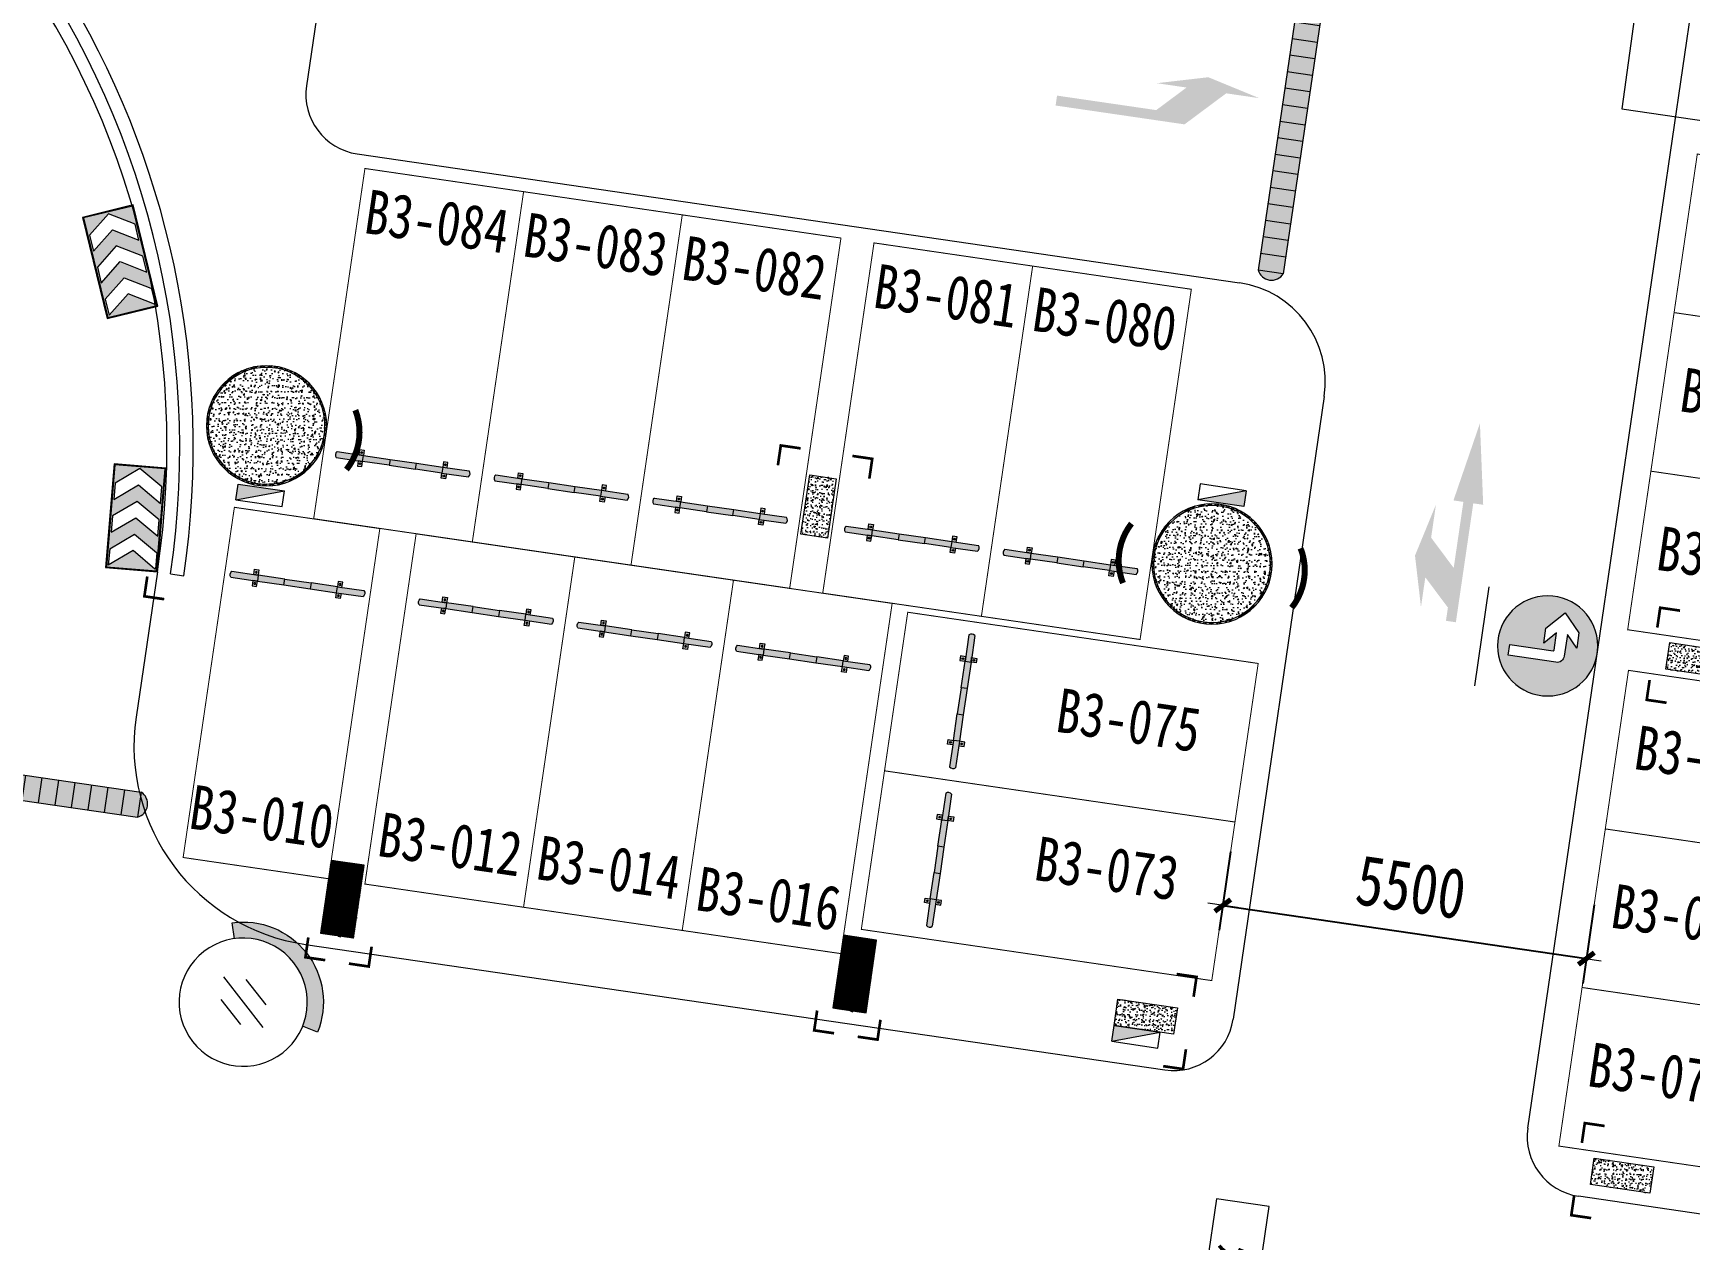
# Model space of a CAD drawing. Header units: inches. Extents: x -414268 to 632271, y -366004 to 318730.
# Drawn here: x 146562 to 171358, y 116429 to 134501 of the extents above; entities that cross this region are included whole.
import ezdxf

# ---------------------------------------------------------------- set-up
doc = ezdxf.new("R2010")
doc.units = ezdxf.units.IN
doc.header["$LTSCALE"] = 1200
doc.header["$MEASUREMENT"] = 0
doc.layers.get('0').update_dxf_attribs({"linetype": 'CONTINUOUS', "lineweight": 0})
doc.layers.get('DEFPOINTS').update_dxf_attribs({"linetype": 'CONTINUOUS', "lineweight": 0})
for name, color, linetype, lineweight in [('0--PAI--', 7, 'CONTINUOUS', 0), ('0--PAI--BLACK', 7, 'CONTINUOUS', 0), ('0--PAI--BLUE', 5, 'CONTINUOUS', 0), ('0--PAI--HUANG', 40, 'CONTINUOUS', 0), ('0--尺寸', 3, 'CONTINUOUS', 0), ('0--弧型立面标', 7, 'CONTINUOUS', 0), ('0--挡车架', 7, 'CONTINUOUS', 0), ('0--立面标', 7, 'CONTINUOUS', 0), ('0--路缘线', 1, 'CONTINUOUS', 0), ('0--转弯箭头', 7, 'CONTINUOUS', 0), ('0－－直行转弯箭头', 7, 'CONTINUOUS', 0), ('0－－车位', 4, 'CONTINUOUS', 0), ('0－－车位号码', 7, 'CONTINUOUS', 0), ('7', 7, 'CONTINUOUS', 0), ('COL-GRID-UG-1_8A_200701112', 7, 'CONTINUOUS', 0), ('COL-GRID-UG-1_8A_200701113', 7, 'CONTINUOUS', 0), ('COL-GRID-UG-2$0$A-ANNO-DIM', 7, 'CONTINUOUS', 0), ('COL-GRID-UG-2$0$A-CORE-PAR', 7, 'CONTINUOUS', 0), ('COL-GRID-UG-2$0$A-MTRL-HTC', 7, 'CONTINUOUS', 0), ('COL-GRID-UG-2$0$STR-COMP-0', 7, 'CONTINUOUS', 0), ('COL-GRID-UG-2$0$STR-COMP-4', 7, 'CONTINUOUS', 0), ('HY消火栓', 7, 'CONTINUOUS', 0), ('PUB_TEXT', 7, 'CONTINUOUS', 0), ('WALL', 7, 'CONTINUOUS', 0), ('广角镜', 7, 'CONTINUOUS', 0)]:
    doc.layers.add(name, color=color, linetype=linetype, lineweight=lineweight)
doc.styles.add('-宋体', font='', dxfattribs={"width": 0.8})
doc.styles.add('-黑体', font='simhei.ttf', dxfattribs={"width": 0.8})
doc.styles.add('COL-GRID-UG-1_8A_200701112', font='romans.shx', dxfattribs={"width": 0.85})
doc.styles.add('方正大黑', font='', dxfattribs={"width": 0.8})
doc.styles.get('-宋体').set_extended_font_data('SimSun')
doc.styles.get('方正大黑').set_extended_font_data('FZDaHei-B02S')
doc.dimstyles.new('DIMN150', dxfattribs={"dimscale": 1.5, "dimtxt": 250, "dimasz": 1, "dimexe": 250, "dimexo": 300, "dimgap": 150, "dimtad": 1, "dimdec": 0, "dimzin": 0, "dimdsep": 46, "dimtxsty": 'COL-GRID-UG-1_8A_200701112', "dimblk": '_DIMX', "dimcen": 0.09, "dimdle": 0.375, "dimclrd": 1, "dimclre": 1, "dimclrt": 7, "dimadec": 0, "dimazin": 0, "dimtfac": 1, "dimtdec": 0, "dimtix": 1, "dimtmove": 0, "dimatfit": 3, "dimldrblk": '_DIMX', "dimfxl": 250, "dimtolj": 1, "dimtzin": 0, "dimarcsym": 0})
pattern_1 = [(36.6793997, (430586.842, 113603.77), (-7.46671044, 10.0248808), [])]
pattern_2 = [(36.6793997, (438255.264, 112482.252), (-7.46671044, 10.0248808), [])]

# ---------------------------------------------------------------- blocks, each defined once
blk = doc.blocks.new('COL-GRID-UG-2$0$_8')
at = {"layer": 'COL-GRID-UG-2$0$STR-COMP-4'}
h = blk.add_hatch(dxfattribs=at)
h.set_pattern_fill('AR-CONC', color=251, scale=0.02, angle=8.3206, style=0)
h.set_pattern_definition([(50, (-65.09035, -5.26929), (0.14345204, -0.01255043), [0.015, -0.165]), (355, (-65.09035, -5.26929), (-0.02775027, 0.15043843), [0.012, -0.132]), (100.4514, (-65.0784, -5.27034), (0.11570188, 0.1378879), [0.01274804, -0.14022842]), (46.1842, (-65.09035, -5.2293), (0.2134482, -0.0331038), [0.0225, -0.2475]), (96.6356, (-65.07256, -5.23205), (0.18693254, 0.1948236), [0.01912206, -0.2103426]), (351.1842, (-65.09035, -5.2293), (0.1869324, 0.1948237), [0.018, -0.198]), (21, (-65.07035, -5.23929), (0.1193814, -0.08052378), [0.015, -0.165]), (326, (-65.07035, -5.23929), (0.04866307, 0.14503), [0.012, -0.132]), (71.4514, (-65.0604, -5.246), (0.16804453, 0.0645061), [0.01274804, -0.14022842]), (37.5, (-65.09035, -5.26929), (0.00243197, 0.06657877), [0, -0.1304, 0, -0.134, 0, -0.1325]), (7.5, (-65.09035, -5.26929), (0.05261391, 0.07888234), [0, -0.0764, 0, -0.1274, 0, -0.0505]), (327.5, (-65.13495, -5.26929), (0.106764487, -0.004510974), [0, -0.05, 0, -0.156, 0, -0.207]), (317.5, (-65.15495, -5.26929), (0.11663723, 0.020021), [0, -0.065, 0, -0.1036, 0, -0.147])])
h.paths.add_polyline_path([(0.45, -0.2), (-0.45, -0.2), (-0.45, 0.2), (0.45, 0.2)])
at = {"layer": 'COL-GRID-UG-2$0$STR-COMP-0'}
blk.add_lwpolyline([(0.45, -0.2), (-0.45, -0.2), (-0.45, 0.2), (0.45, 0.2)], close=True, dxfattribs=at)
blk = doc.blocks.new('COL-GRID-UG-2$0$COL_1_80')
at = {"layer": 'COL-GRID-UG-2$0$A-MTRL-HTC'}
h = blk.add_hatch(dxfattribs=at)
h.set_pattern_fill('STEEL', color=256, scale=0.5, style=0)
h.set_pattern_definition([(315, (21.45, -21.45), (-0.04419417, -0.04419417), []), (315, (21.45, -21.48125), (-0.04419417, -0.04419417), [])])
edge = h.paths.add_edge_path(flags=16)
edge.add_arc((0, 0), 0.875, 0, 360)
edge = h.paths.add_edge_path()
edge.add_arc((0, 0), 0.9, 0, 360)
h = blk.add_hatch(dxfattribs=at)
h.set_pattern_fill('AR-CONC', color=256, scale=0.025, style=0)
h.set_pattern_definition([(310, (21.45, -21.45), (0.17931505, 0.015688), [0.01875, -0.20625]), (5, (21.45, -21.45), (-0.0346878, -0.188048), [0.015, -0.165]), (259.5486, (21.46494, -21.4487), (0.1446273, -0.1723599), [0.015935, -0.1752855]), (313.8158, (21.45, -21.5), (0.2668103, 0.0413798), [0.028125, -0.309375]), (263.3644, (21.47223, -21.49655), (0.2336657, -0.2435295), [0.0239026, -0.2629282]), (8.8158, (21.45, -21.5), (0.2336655, -0.2435297), [0.0225, -0.2475]), (339, (21.475, -21.4875), (0.14922676, 0.1006547), [0.01875, -0.20625]), (34, (21.475, -21.4875), (0.0608288, -0.1812875), [0.015, -0.165]), (288.5486, (21.48744, -21.47911), (0.2100557, -0.0806326), [0.015935, -0.1752855]), (322.5, (21.45, -21.45), (0.00303996, -0.08322346), [0, -0.163, 0, -0.1675, 0, -0.165625]), (352.5, (21.45, -21.45), (0.06576738, -0.09860293), [0, -0.0955, 0, -0.15925, 0, -0.063125]), (32.5, (21.39425, -21.45), (0.13345561, 0.00563872), [0, -0.0625, 0, -0.195, 0, -0.25875]), (42.5, (21.36925, -21.45), (0.14579654, -0.02502625), [0, -0.08125, 0, -0.1295, 0, -0.18375])])
edge = h.paths.add_edge_path()
edge.add_arc((0, 0), 0.875, 0, 360)
at = {"layer": 'COL-GRID-UG-2$0$A-CORE-PAR'}
for radius in [0.9, 0.875]:
    blk.add_circle((0, 0), radius, dxfattribs=at)
blk = doc.blocks.new('HY')
for p, q in [((0, 0), (0.24, 0)), ((0, 0), (0.24, -0.7)), ((0, 0), (0, -0.7)), ((0.24, 0), (0.24, -0.7)), ((0, -0.7), (0.24, -0.7))]:
    blk.add_line(p, q)
blk.add_solid([(0, 0), (0.24, 0), (0.24, -0.7)])
blk = doc.blocks.new('A$C6F4820FC')
at = {"layer": '0--挡车架'}
h = blk.add_hatch(color=256, dxfattribs=at)
h.paths.add_polyline_path([(1617, 169), (1684, 169), (1684, 249), (1617, 249)])
h.paths.add_polyline_path([(1639, 209, -1), (1663, 209, -1)], flags=16)
h.paths.add_polyline_path([(1617, 0), (1684, 0), (1684, 79), (1617, 79)])
h.paths.add_polyline_path([(1639, 40, -1), (1663, 40, -1)], flags=16)
h.paths.add_polyline_path([(351, 249), (351, 169), (418, 169), (418, 249)])
h.paths.add_polyline_path([(397, 209, 1), (372, 209, 1)], flags=16)
h.paths.add_polyline_path([(418, 79), (351, 79), (351, 0), (418, 0)])
h.paths.add_polyline_path([(372, 40, -1), (397, 40, -1)], flags=16)
h = blk.add_hatch(color=256, dxfattribs=at)
h.paths.add_polyline_path([(2018, 79, 0.395204), (2018, 169), (1617, 169), (1617, 79), (1684, 79)])
h.paths.add_polyline_path([(819, 169), (819, 79), (1217, 79), (1217, 169)])
h.paths.add_polyline_path([(418, 79), (418, 169), (351, 169), (18, 169, 0.395204), (18, 79)])
h = blk.add_hatch(color=40, dxfattribs=at)
h.paths.add_polyline_path([(1217, 169), (1217, 79), (1617, 79), (1617, 169)])
h.paths.add_polyline_path([(819, 79), (819, 169), (418, 169), (418, 79)])
for p, q in [((18, 169), (418, 169)), ((18, 79), (418, 79)), ((819, 169), (1217, 169)), ((819, 79), (1217, 79)), ((1617, 169), (2018, 169)), ((1617, 79), (2018, 79))]:
    blk.add_line(p, q, dxfattribs=at)
for points in [[(418, 169), (351, 169), (351, 249), (418, 249)], [(1617, 169), (1684, 169), (1684, 249), (1617, 249)], [(418, 79), (351, 79), (351, 0), (418, 0)], [(1617, 79), (1684, 79), (1684, 0), (1617, 0)]]:
    blk.add_lwpolyline(points, close=True, dxfattribs=at)
at = {"layer": '0--挡车架', "color": 0}
for points in [[(819, 169), (819, 79), (418, 79), (418, 169)], [(1617, 169), (1617, 79), (1217, 79), (1217, 169)]]:
    blk.add_lwpolyline(points, close=True, dxfattribs=at)
at = {"layer": '0--挡车架'}
for centre in [(385, 209), (385, 40), (1651, 209), (1651, 40)]:
    blk.add_circle(centre, 12.1, dxfattribs=at)
for centre, start, end in [((66, 124), 136.8717, 223.1283), ((1970, 124), 316.8717, 43.1283)]:
    blk.add_arc(centre, 65.8, start, end, dxfattribs=at)
blk = doc.blocks.new('A$C001A7B1A')
at = {"layer": '0－－车位', "const_width": 15}
blk.add_lwpolyline([(2407, 5308), (7, 5308), (7, 7), (2407, 7)], close=True, dxfattribs=at)
at = {"layer": '0--挡车架'}
blk.add_blockref('A$C6F4820FC', (190, 883), dxfattribs=at)
blk = doc.blocks.new('A$C62CC74C0')
at = {"layer": '0－－车位', "const_width": 15}
blk.add_lwpolyline([(2208, 5308), (8, 5308), (8, 8), (2208, 8)], close=True, dxfattribs=at)
at = {"layer": '0--挡车架'}
blk.add_blockref('A$C6F4820FC', (90, 883), dxfattribs=at)
blk = doc.blocks.new('A$C5703102E')
at = {"layer": '0--PAI--BLUE'}
h = blk.add_hatch(color=5, dxfattribs=at)
h.paths.add_polyline_path([(220, 300), (410, 569), (220, 569), (30, 300), (220, 30), (410, 30)], flags=16)
h.paths.add_polyline_path([(10, 10), (1189, 10), (1189, 589), (10, 589)])
h.paths.add_polyline_path([(410, 300), (600, 30), (790, 30), (600, 300), (790, 569), (600, 569)], flags=16)
h.paths.add_polyline_path([(1169, 30), (979, 30), (790, 300), (979, 569), (1169, 569), (979, 300)], flags=16)
at = {"layer": '0--PAI--'}
for p, q in [((789, 300), (979, 569)), ((1169, 569), (979, 300)), ((979, 30), (789, 300)), ((979, 300), (1169, 30))]:
    blk.add_line(p, q, dxfattribs=at)
for points in [[(0, 0), (1199, 0), (1199, 599), (0, 599)], [(10, 10), (1189, 10), (1189, 589), (10, 589)], [(220, 300), (410, 569), (220, 569), (30, 300), (220, 30), (410, 30)], [(410, 300), (599, 30), (789, 30), (599, 300), (789, 569), (599, 569)]]:
    blk.add_lwpolyline(points, close=True, dxfattribs=at)
for points in [[(1169, 579), (979, 579)], [(979, 30), (1169, 30)]]:
    blk.add_lwpolyline(points, dxfattribs=at)
blk = doc.blocks.new('_DIMX')
blk.add_line((-150, 0), (150, 0))
at = {"const_width": 50}
blk.add_lwpolyline([(-70, -70), (70, 70)], dxfattribs=at)
blk = doc.blocks.new('*D274')
at = {"layer": '0--尺寸', "color": 0, "lineweight": -2}
for p, q in [((164484, 122241), (164313, 121066)), ((164368, 121437), (169807, 120641)), ((169926, 121445), (169755, 120270))]:
    blk.add_line(p, q, dxfattribs=at)
at = {"layer": 'DEFPOINTS', "color": 0}
for p in [(164550, 122686), (169992, 121890), (169809, 120641)]:
    blk.add_point(p, dxfattribs=at)
at = {"layer": '0--尺寸', "color": 0, "lineweight": -2, "xscale": 1.5, "yscale": 1.5, "zscale": 1.5}
for p, rotation in [((164367, 121437), 171.6793996836047), ((169809, 120641), 351.6793996836047)]:
    blk.add_blockref('_DIMX', p, dxfattribs=dict(at, rotation=rotation))
at = {"layer": '0--尺寸', "color": 7, "insert": (167186, 121711), "char_height": 750, "attachment_point": 5, "rotation": 351.6794, "style": '-黑体'}
blk.add_mtext('\\A1;5500', dxfattribs=at)
blk = doc.blocks.new('A$C0C710915')
at = {"layer": '0--PAI--BLACK'}
h = blk.add_hatch(color=256, dxfattribs=at)
h.paths.add_polyline_path([(4875, 380), (4875, 0, 0.657895)])
h.paths.add_polyline_path([(4625, 380), (4375, 380), (4375, 0), (4625, 0)])
h.paths.add_polyline_path([(4125, 380), (3875, 380), (3875, 0), (4125, 0)])
h.paths.add_polyline_path([(3625, 380), (3375, 380), (3375, 0), (3625, 0)])
h.paths.add_polyline_path([(3125, 380), (2875, 380), (2875, 0), (3125, 0)])
h.paths.add_polyline_path([(2375, 0), (2625, 0), (2625, 380), (2375, 380)])
h.paths.add_polyline_path([(2125, 380), (1875, 380), (1875, 0), (2125, 0)])
h.paths.add_polyline_path([(1625, 380), (1375, 380), (1375, 0), (1625, 0)])
h.paths.add_polyline_path([(1125, 380), (875, 380), (875, 0), (1125, 0)])
h.paths.add_polyline_path([(625, 380), (375, 380), (375, 0), (625, 0)])
h.paths.add_polyline_path([(125, 380, 0.657895), (125, 0)])
at = {"layer": '0--PAI--HUANG'}
h = blk.add_hatch(color=40, dxfattribs=at)
h.paths.add_polyline_path([(4625, 0), (4875, 0), (4875, 380), (4625, 380)])
h.paths.add_polyline_path([(4375, 380), (4125, 380), (4125, 0), (4375, 0)])
h.paths.add_polyline_path([(3625, 0), (3875, 0), (3875, 380), (3625, 380)])
h.paths.add_polyline_path([(3125, 0), (3375, 0), (3375, 380), (3125, 380)])
h.paths.add_polyline_path([(2875, 380), (2625, 380), (2625, 0), (2875, 0)])
h.paths.add_polyline_path([(2375, 380), (2125, 380), (2125, 0), (2375, 0)])
h.paths.add_polyline_path([(1875, 380), (1625, 380), (1625, 0), (1875, 0)])
h.paths.add_polyline_path([(1375, 380), (1125, 380), (1125, 0), (1375, 0)])
h.paths.add_polyline_path([(875, 380), (625, 380), (625, 0), (875, 0)])
h.paths.add_polyline_path([(375, 380), (125, 380), (125, 0), (375, 0)])
for p, q in [((125, 380), (4875, 380)), ((125, 380), (125, 0)), ((375, 380), (375, 0)), ((625, 380), (625, 0)), ((875, 380), (875, 0)), ((1125, 380), (1125, 0)), ((1375, 380), (1375, 0)), ((1625, 380), (1625, 0)), ((1875, 380), (1875, 0)), ((2125, 380), (2125, 0)), ((2375, 380), (2375, 0)), ((2625, 380), (2625, 0)), ((2875, 380), (2875, 0)), ((3125, 380), (3125, 0)), ((3375, 380), (3375, 0)), ((3625, 380), (3625, 0)), ((3875, 380), (3875, 0)), ((4125, 380), (4125, 0)), ((4375, 380), (4375, 0)), ((4625, 380), (4625, 0)), ((4875, 380), (4875, 0)), ((125, 0), (4875, 0))]:
    blk.add_line(p, q)
for centre, start, end in [((207, 190), 113.3186, 246.6814), ((4793, 190), 293.3186, 66.6814)]:
    blk.add_arc(centre, 207, start, end)
blk = doc.blocks.new('A$C7C86658F')
at = {"lineweight": 0, "ltscale": 5}
blk.add_lwpolyline([(-6107, 112213), (-3107, 112213), (-3107, 113013), (-6107, 113013)], close=True, dxfattribs=at)
at = {"layer": 'PUB_TEXT', "style": '-宋体'}
blk.add_text('灯 箱', height=500, dxfattribs=at).set_placement((-5467, 112392))
blk = doc.blocks.new('A$C05C00BD5')
blk.add_blockref('A$C7C86658F', (15918, -1756))
at = {"color": 1, "style": '方正大黑'}
for s, p in [('B', (10869, 111531)), ('A', (10869, 109671))]:
    blk.add_text(s, height=662, dxfattribs=at).set_placement(p)
blk = doc.blocks.new('A$C7F7E4F65')
at = {"layer": '0--PAI--BLACK'}
h = blk.add_hatch(color=256, dxfattribs=at)
h.paths.add_polyline_path([(6875, 0, 0.657895), (6875, 380)])
h.paths.add_polyline_path([(6375, 380), (6375, 0), (6625, 0), (6625, 380)])
h.paths.add_polyline_path([(6125, 380), (5875, 380), (5875, 0), (6125, 0)])
h.paths.add_polyline_path([(5625, 380), (5375, 380), (5375, 0), (5625, 0)])
h.paths.add_polyline_path([(5125, 380), (4875, 380), (4875, 0), (5125, 0)])
h.paths.add_polyline_path([(4375, 0), (4625, 0), (4625, 380), (4375, 380)])
h.paths.add_polyline_path([(3875, 0), (4125, 0), (4125, 380), (3875, 380)])
h.paths.add_polyline_path([(3625, 380), (3375, 380), (3375, 0), (3625, 0)])
h.paths.add_polyline_path([(2875, 0), (3125, 0), (3125, 380), (2875, 380)])
h.paths.add_polyline_path([(2625, 380), (2375, 380), (2375, 0), (2625, 0)])
h.paths.add_polyline_path([(2125, 380), (1875, 380), (1875, 0), (2125, 0)])
h.paths.add_polyline_path([(1375, 0), (1625, 0), (1625, 380), (1375, 380)])
h.paths.add_polyline_path([(875, 0), (1125, 0), (1125, 380), (875, 380)])
h.paths.add_polyline_path([(375, 0), (625, 0), (625, 380), (375, 380)])
h.paths.add_polyline_path([(125, 380, 0.657895), (125, 0)])
at = {"layer": '0--PAI--HUANG'}
h = blk.add_hatch(color=40, dxfattribs=at)
h.paths.add_polyline_path([(6625, 0), (6875, 0), (6875, 380), (6625, 380)])
h.paths.add_polyline_path([(6375, 380), (6125, 380), (6125, 0), (6375, 0)])
h.paths.add_polyline_path([(5625, 0), (5875, 0), (5875, 380), (5625, 380)])
h.paths.add_polyline_path([(5125, 0), (5375, 0), (5375, 380), (5125, 380)])
h.paths.add_polyline_path([(4875, 380), (4625, 380), (4625, 0), (4875, 0)])
h.paths.add_polyline_path([(4125, 0), (4375, 0), (4375, 380), (4125, 380)])
h.paths.add_polyline_path([(3625, 0), (3875, 0), (3875, 380), (3625, 380)])
h.paths.add_polyline_path([(3125, 0), (3375, 0), (3375, 380), (3125, 380)])
h.paths.add_polyline_path([(2625, 0), (2875, 0), (2875, 380), (2625, 380)])
h.paths.add_polyline_path([(2375, 380), (2125, 380), (2125, 0), (2375, 0)])
h.paths.add_polyline_path([(1875, 380), (1625, 380), (1625, 0), (1875, 0)])
h.paths.add_polyline_path([(1125, 0), (1375, 0), (1375, 380), (1125, 380)])
h.paths.add_polyline_path([(875, 380), (625, 380), (625, 0), (875, 0)])
h.paths.add_polyline_path([(375, 380), (125, 380), (125, 0), (375, 0)])
for p, q in [((125, 380), (6875, 380)), ((125, 380), (125, 0)), ((375, 380), (375, 0)), ((625, 380), (625, 0)), ((875, 380), (875, 0)), ((1125, 380), (1125, 0)), ((1375, 380), (1375, 0)), ((1625, 380), (1625, 0)), ((1875, 380), (1875, 0)), ((2125, 380), (2125, 0)), ((2375, 380), (2375, 0)), ((2625, 380), (2625, 0)), ((2875, 380), (2875, 0)), ((3125, 380), (3125, 0)), ((3375, 380), (3375, 0)), ((3625, 380), (3625, 0)), ((3875, 380), (3875, 0)), ((4125, 380), (4125, 0)), ((4375, 380), (4375, 0)), ((4625, 380), (4625, 0)), ((4875, 380), (4875, 0)), ((5125, 380), (5125, 0)), ((5375, 380), (5375, 0)), ((5625, 380), (5625, 0)), ((5875, 380), (5875, 0)), ((5875, 380), (5875, 0)), ((6125, 380), (6125, 0)), ((6375, 380), (6375, 0)), ((6625, 380), (6625, 0)), ((6875, 380), (6875, 0)), ((125, 0), (6875, 0))]:
    blk.add_line(p, q)
for centre, start, end in [((207, 190), 113.3186, 246.6814), ((6793, 190), 293.3186, 66.6814)]:
    blk.add_arc(centre, 207, start, end)
blk = doc.blocks.new('A$C611C3372')
at = {"layer": '7'}
blk.add_hatch(color=256, dxfattribs=at).paths.add_polyline_path([(87, 300), (0, 250, 0.57722), (866, 250), (779, 300, -0.57735)])
for points in [[(333, 600), (533, 600)], [(233, 500), (633, 500)], [(333, 400), (533, 400)]]:
    blk.add_lwpolyline(points, dxfattribs=at)
blk.add_lwpolyline([(87, 300), (0, 250, 0.57722), (866, 250), (779, 300)], format="xyb", dxfattribs=at)
blk.add_circle((433, 500), 400, dxfattribs=at)
blk = doc.blocks.new('A$C50091FAB')
at = {"layer": '0--PAI--BLUE'}
h = blk.add_hatch(color=256, dxfattribs=at)
edge = h.paths.add_edge_path()
edge.add_arc((300, 400), 300, 0, 360)
edge = h.paths.add_edge_path(flags=16)
edge.add_line((312.4, 574), (384.2, 507))
edge.add_line((384.2, 507), (253.9, 507))
edge.add_arc((253.9, 463), 44, 90, 180)
edge.add_line((209.9, 463), (209.9, 174))
edge.add_line((209.9, 174), (275.9, 174))
edge.add_line((275.9, 174), (275.9, 436))
edge.add_arc((280.9, 436), 5, 90, 180, ccw=False)
edge.add_line((280.9, 441), (384.2, 441))
edge.add_line((384.2, 441), (312.4, 374))
edge.add_line((312.4, 374), (404.4, 374))
edge.add_line((404.4, 374), (511.6, 474))
edge.add_line((511.6, 474), (404.4, 574))
edge.add_line((404.4, 574), (312.4, 574))
at = {"layer": '0--PAI--'}
blk.add_lwpolyline([(312.4, 574), (384.2, 507), (253.9, 507, 0.414214), (209.9, 463), (209.9, 174), (275.9, 174), (275.9, 436, -0.414214), (280.9, 441), (384.2, 441), (312.4, 374), (404.4, 374), (511.6, 474), (404.4, 574)], format="xyb", close=True, dxfattribs=at)
blk.add_circle((300, 400), 300, dxfattribs=at)
at = {"layer": '7'}
blk.add_line((600, 0), (0, 0), dxfattribs=at)

msp = doc.modelspace()

# ---------------------------------------------------------------- hatches: boundary and pattern name
at = {"layer": '0--转弯箭头'}
msp.add_hatch(color=256, dxfattribs=at).paths.add_polyline_path([(164150.9, 133840.4), (164913.5, 133526.7), (164418.8, 133599.1), (163795, 133134.4), (163201.3, 133221.3), (161865.5, 133416.6), (161887.2, 133565.1), (163371.4, 133348), (163825.1, 133685.9), (163379.9, 133751)])
at = {"layer": '0－－直行转弯箭头'}
msp.add_hatch(color=256, dxfattribs=at).paths.add_polyline_path([(167558.1, 127439.9), (167485.8, 126945.1), (167823.7, 126491.4), (167968.4, 127480.9), (167820, 127502.6), (168216.2, 128657.4), (168265.2, 127437.5), (168116.8, 127459.2), (167856.3, 125678.2), (167707.9, 125699.9), (167736.8, 125897.8), (167398.9, 126351.4), (167333.8, 125906.2), (167244.4, 126677.2)])
at = {"layer": 'COL-GRID-UG-1_8A_200701112'}
h = msp.add_hatch(dxfattribs=at)
h.set_pattern_fill('ANSI31', color=256, scale=100, style=0)
h.set_pattern_definition(pattern_1)
h.paths.add_polyline_path([(150864.8, 121023.2), (151359.6, 120950.8), (151518.8, 122039.2), (151024, 122111.6)])
h = msp.add_hatch(dxfattribs=at)
h.set_pattern_fill('AR-CONC', color=251, scale=20, angle=90, style=0)
h.set_pattern_definition([(131.6794, (430586.84, 113603.77), (33.177546, 140.12584), [15, -165]), (76.6794, (430586.84, 113603.77), (-152.87068, -5.68792), [12, -132]), (182.1308, (430589.6, 113615.45), (-119.69303, 134.43801), [12.74804, -140.22842]), (127.8636, (430547.26, 113609.56), (63.64386, 206.4109), [22.5, -247.5]), (178.315, (430552.57, 113626.76), (-165.72145, 213.15816), [19.12206, -210.3426]), (72.8636, (430547.26, 113609.56), (-165.72162, 213.15803), [18, -198]), (102.6794, (430560.05, 113627.9), (96.95209, 106.472026), [15, -165]), (47.6794, (430560.05, 113627.9), (-136.46127, 69.13841), [12, -132]), (153.1308, (430568.13, 113636.77), (-39.50904, 175.610464), [12.74804, -140.22842]), (119.1794, (430586.84, 113603.77), (-65.5260155, 12.041117), [0, -130.4, 0, -134, 0, -132.5]), (89.1794, (430586.84, 113603.77), (-70.43815, 63.475303), [0, -76.4, 0, -127.4, 0, -50.5]), (49.1794, (430580.39, 113559.64), (19.91359, 104.987873), [0, -50, 0, -156, 0, -207]), (39.1794, (430577.49, 113539.85), (-2.931448, 118.306767), [0, -65, 0, -103.6, 0, -147])])
h.paths.add_polyline_path([(150864.8, 121023.2), (151359.6, 120950.8), (151518.8, 122039.2), (151024, 122111.6)])
h = msp.add_hatch(dxfattribs=at)
h.set_pattern_fill('AR-CONC', color=251, scale=20, angle=90, style=0)
h.set_pattern_definition([(131.6794, (146986.28, 56363.47), (33.17755, 140.12584), [15, -165]), (76.6794, (146986.28, 56363.47), (-152.87068, -5.68792), [12, -132]), (182.1308, (146989.04, 56375.15), (-119.69303, 134.438), [12.74804, -140.22842]), (127.8636, (146946.7, 56369.26), (63.64386, 206.4109), [22.5, -247.5]), (178.315, (146952, 56386.46), (-165.72145, 213.15816), [19.12206, -210.3426]), (72.8636, (146946.7, 56369.26), (-165.7216, 213.158), [18, -198]), (102.6794, (146959.49, 56387.6), (96.9521, 106.47203), [15, -165]), (47.6794, (146959.49, 56387.6), (-136.46127, 69.1384), [12, -132]), (153.1308, (146967.57, 56396.47), (-39.50904, 175.61046), [12.74804, -140.22842]), (119.1794, (146986.28, 56363.47), (-65.526016, 12.041117), [0, -130.4, 0, -134, 0, -132.5]), (89.1794, (146986.28, 56363.47), (-70.43815, 63.4753), [0, -76.4, 0, -127.4, 0, -50.5]), (49.1794, (146979.825, 56319.34), (19.91359, 104.987873), [0, -50, 0, -156, 0, -207]), (39.1794, (146976.93, 56299.55), (-2.93145, 118.30677), [0, -65, 0, -103.6, 0, -147])])
h.paths.add_polyline_path([(151454.8, 121947.5), (151324.6, 121057), (150928.8, 121114.9), (151059, 122005.4)])
h = msp.add_hatch(dxfattribs=at)
h.set_pattern_fill('ANSI31', color=256, scale=100, style=0)
h.set_pattern_definition(pattern_1)
h.paths.add_polyline_path([(151454.8, 121947.5), (151324.6, 121057), (150928.8, 121114.9), (151059, 122005.4)])
h = msp.add_hatch(dxfattribs=at)
h.set_pattern_fill('ANSI31', color=256, scale=100, style=0)
h.set_pattern_definition(pattern_2)
h.paths.add_polyline_path([(158533.3, 119901.7), (159028, 119829.3), (159187.2, 120917.7), (158692.5, 120990.1)])
h = msp.add_hatch(dxfattribs=at)
h.set_pattern_fill('AR-CONC', color=251, scale=20, angle=90, style=0)
h.set_pattern_definition([(131.6794, (438255.26, 112482.25), (33.177546, 140.12584), [15, -165]), (76.6794, (438255.26, 112482.25), (-152.87068, -5.68792), [12, -132]), (182.1308, (438258.03, 112493.93), (-119.69303, 134.43801), [12.74804, -140.22842]), (127.8636, (438215.68, 112488.04), (63.64386, 206.4109), [22.5, -247.5]), (178.315, (438220.99, 112505.24), (-165.72145, 213.15816), [19.12206, -210.3426]), (72.8636, (438215.68, 112488.04), (-165.72162, 213.15803), [18, -198]), (102.6794, (438228.47, 112506.38), (96.95209, 106.472026), [15, -165]), (47.6794, (438228.47, 112506.38), (-136.46127, 69.13841), [12, -132]), (153.1308, (438236.55, 112515.26), (-39.50904, 175.610464), [12.74804, -140.22842]), (119.1794, (438255.264, 112482.25), (-65.5260155, 12.041117), [0, -130.4, 0, -134, 0, -132.5]), (89.1794, (438255.264, 112482.25), (-70.43815, 63.475303), [0, -76.4, 0, -127.4, 0, -50.5]), (49.1794, (438248.81, 112438.12), (19.91359, 104.987873), [0, -50, 0, -156, 0, -207]), (39.1794, (438245.92, 112418.33), (-2.931448, 118.306767), [0, -65, 0, -103.6, 0, -147])])
h.paths.add_polyline_path([(158533.3, 119901.7), (159028, 119829.3), (159187.2, 120917.7), (158692.5, 120990.1)])
h = msp.add_hatch(dxfattribs=at)
h.set_pattern_fill('AR-CONC', color=251, scale=20, angle=90, style=0)
h.set_pattern_definition([(131.6794, (154654.7, 55241.95), (33.17755, 140.12584), [15, -165]), (76.6794, (154654.7, 55241.95), (-152.87068, -5.68792), [12, -132]), (182.1308, (154657.47, 55253.63), (-119.69303, 134.438), [12.74804, -140.22842]), (127.8636, (154615.12, 55247.74), (63.64386, 206.4109), [22.5, -247.5]), (178.315, (154620.43, 55264.94), (-165.72145, 213.15816), [19.12206, -210.3426]), (72.8636, (154615.12, 55247.74), (-165.7216, 213.158), [18, -198]), (102.6794, (154627.91, 55266.08), (96.9521, 106.47203), [15, -165]), (47.6794, (154627.91, 55266.08), (-136.46127, 69.1384), [12, -132]), (153.1308, (154635.99, 55274.96), (-39.50904, 175.61046), [12.74804, -140.22842]), (119.1794, (154654.7, 55241.953), (-65.526016, 12.041117), [0, -130.4, 0, -134, 0, -132.5]), (89.1794, (154654.7, 55241.95), (-70.43815, 63.4753), [0, -76.4, 0, -127.4, 0, -50.5]), (49.1794, (154648.247, 55197.82), (19.91359, 104.987873), [0, -50, 0, -156, 0, -207]), (39.1794, (154645.35, 55178.03), (-2.93145, 118.30677), [0, -65, 0, -103.6, 0, -147])])
h.paths.add_polyline_path([(159123.2, 120826), (158993, 119935.5), (158597.2, 119993.4), (158727.5, 120883.9)])
h = msp.add_hatch(dxfattribs=at)
h.set_pattern_fill('ANSI31', color=256, scale=100, style=0)
h.set_pattern_definition(pattern_2)
h.paths.add_polyline_path([(159123.2, 120826), (158993, 119935.5), (158597.2, 119993.4), (158727.5, 120883.9)])

# ---------------------------------------------------------------- linework, layer by layer
at = {"color": 6}
msp.add_lwpolyline([(171746, 143595.2), (170341.1, 133367.2), (227367.8, 125026.9)], dxfattribs=at)
at = {"layer": '0--弧型立面标', "const_width": 90}
for points in [[(151384.8, 128854.8, -0.2679492), (151251.5, 127964.8, -0.2679492)], [(163001.2, 127155.9, 0.2679492), (162874, 126265, 0.2679492)], [(165532, 126785.8, -0.2679492), (165398.7, 125895.7, -0.2679492)]]:
    msp.add_lwpolyline(points, format="xyb", dxfattribs=at)
at = {"layer": '0--立面标', "const_width": 40}
for points in [[(158049.3, 128282.2), (157752.5, 128325.7), (157709.1, 128028.8)], [(158824.3, 128168.9), (159121.2, 128125.5), (159077.7, 127828.6)], [(148524.5, 126023.4), (148227.7, 126066.8), (148271.1, 126363.7)], [(171211.2, 125852.3), (170914.3, 125895.7), (170870.9, 125598.9)], [(171009.4, 124472.7), (170712.5, 124516.2), (170756, 124813)], [(150934.3, 120617.8), (150637.5, 120661.2), (150680.9, 120958.1)], [(151288.3, 120566), (151585.2, 120522.6), (151628.6, 120819.5)], [(163677.6, 120409.7), (163974.5, 120366.2), (163931.1, 120069.4)], [(158549.7, 119522.9), (158252.9, 119566.4), (158296.3, 119863.2)], [(158903.8, 119471.2), (159200.6, 119427.7), (159244, 119724.6)], [(163475.9, 119030.1), (163772.7, 118986.7), (163816.1, 119283.5)], [(170082.4, 118134.4), (169785.6, 118177.8), (169742.1, 117881)], [(169880.6, 116754.9), (169583.8, 116798.3), (169627.2, 117095.1)]]:
    msp.add_lwpolyline(points, dxfattribs=at)
at = {"layer": '0--路缘线'}
for p, q in [((168932.5, 118103.4), (177137.7, 174206.5)), ((151135.1, 137012.4), (150652.6, 133713)), ((151412.9, 132692.2), (164618.8, 130760.9)), ((165885.9, 129059.6), (164521.9, 119733.2)), ((148422.1, 126433.6), (148103.7, 124256.8)), ((150638, 120854.2), (163501.2, 118973)), ((179092.8, 115707.8), (169692.8, 117082.6))]:
    msp.add_line(p, q, dxfattribs=at)
msp.add_lwpolyline([(148422.1, 126433.6, 0.4197703), (137594.7, 140852.2), (137378.1, 140883.9)], format="xyb", dxfattribs=at)
for centre, radius, start, end in [((151543.1, 133582.8), 900, 171.6794, 261.6794), ((164401.7, 129276.6), 1500, 351.6794, 81.6794), ((151072.1, 123822.6), 3000, 171.6794, 261.6794), ((163631.4, 119863.5), 900, 261.6794, 351.6794), ((169823, 117973.1), 900, 171.6794, 261.6794)]:
    msp.add_arc(centre, radius, start, end, dxfattribs=at)
at = {"layer": 'COL-GRID-UG-1_8A_200701112'}
for p, q in [((151165.2, 120960.3), (151126.3, 120974.1)), ((158833.6, 119838.8), (158794.7, 119852.6))]:
    msp.add_line(p, q, dxfattribs=at)
at = {"layer": 'COL-GRID-UG-1_8A_200701113'}
for points in [[(150864.8, 121023.2), (151359.6, 120950.8), (151518.8, 122039.2), (151024, 122111.6), (150864.8, 121023.2)], [(158533.3, 119901.7), (159028, 119829.3), (159187.2, 120917.7), (158692.5, 120990.1), (158533.3, 119901.7)]]:
    msp.add_lwpolyline(points, close=True, dxfattribs=at)
at = {"layer": 'WALL'}
msp.add_line((148620, 126404.7), (148817.9, 126375.7), dxfattribs=at)
msp.add_lwpolyline([(148620, 126404.7, 0.4142136), (137638.1, 141149.1), (137551.4, 141161.8)], format="xyb", dxfattribs=at)
msp.add_arc((135756.8, 128285.9), 13200, 351.6794, 71.69285, dxfattribs=at)

# ---------------------------------------------------------------- block references
for name, p, rotation in [('A$C0C710915', (165602.8, 135777.1), 261.6793996840079), ('A$C001A7B1A', (150753.3, 127222.6), 351.6793996836047), ('A$C001A7B1A', (153128, 126875.3), 351.6793996836047), ('A$C001A7B1A', (155502.8, 126528), 351.6793996836047), ('A$C001A7B1A', (158372.3, 126108.3), 351.6793996836047), ('A$C001A7B1A', (160747, 125761), 351.6793996836047), ('A$C001A7B1A', (159646.3, 125836.1), 261.6793996873682), ('A$C7F7E4F65', (141319.9, 123753.2), 351.6793996836047), ('A$C001A7B1A', (159299, 123461.4), 261.6793996873682), ('A$C05C00BD5', (56396.7, 142737.2), 261.6793996839928)]:
    msp.add_blockref(name, p, dxfattribs=dict(rotation=rotation))
at = {"xscale": -1}
for name, p, rotation in [('A$C001A7B1A', (176722.7, 131929.1), 81.67939968736816), ('A$C001A7B1A', (176375.4, 129554.3), 81.67939968736816), ('A$C001A7B1A', (176028.1, 127179.6), 81.67939968736816), ('A$C62CC74C0', (149567.7, 127408.6), 171.6793996836047), ('A$C001A7B1A', (152288.8, 127010.6), 171.6793996836047), ('A$C001A7B1A', (154663.5, 126663.3), 171.6793996836047), ('A$C001A7B1A', (157038.3, 126316), 171.6793996836047), ('A$C001A7B1A', (175692.9, 124196.7), 81.67939968736816), ('A$C001A7B1A', (175345.6, 121822), 81.67939968736816), ('A$C001A7B1A', (174998.3, 119447.2), 81.67939968736816)]:
    msp.add_blockref(name, p, dxfattribs=dict(at, rotation=rotation))
at = {"layer": '7'}
for name, p, xscale, yscale, zscale, rotation in [('A$C5703102E', (147301.2, 131742), 1.300000000025376, 1.299999999988358, 1.3, 283.745130273235), ('A$C5703102E', (147774.6, 128051.2), 1.300000000017042, 1.299999999988358, 1.3, 265.2501867422453), ('A$C50091FAB', (168132.6, 124726.7), -2.499999999999108, 2.5, 2.5, 261.6793996839988)]:
    msp.add_blockref(name, p, dxfattribs=dict(at, xscale=xscale, yscale=yscale, zscale=zscale, rotation=rotation))
at = {"layer": 'COL-GRID-UG-2$0$A-ANNO-DIM', "yscale": 1000.000000000005, "zscale": 1000}
for name, p, xscale, rotation in [('COL-GRID-UG-2$0$COL_1_80', (150055.7, 128620.2), -1000.000000000005, 171.6793996836047), ('COL-GRID-UG-2$0$_8', (158317.8, 127411.9), 1000.000000000005, 81.67939968358058), ('COL-GRID-UG-2$0$COL_1_80', (164205.2, 126550.8), -1000.000000000005, 171.6793996836047), ('COL-GRID-UG-2$0$_8', (171473.1, 125109.5), 1000.000000000005, 351.6793996836047), ('COL-GRID-UG-2$0$_8', (163213.9, 119772.9), 1000.000000000005, 351.6793996836047), ('COL-GRID-UG-2$0$_8', (170344.4, 117391.6), 1000.000000000005, 351.6793996836047)]:
    msp.add_blockref(name, p, dxfattribs=dict(at, xscale=xscale, rotation=rotation))
at = {"layer": 'HY消火栓', "yscale": 1000.000000000005, "zscale": 1000}
for p, xscale, rotation in [((149595.9, 127510.6), 1000.000000000004, 81.67939968362693), ((164719.4, 127648.3), 1000, 261.6793996836285), ((162705, 119402.7), 1000.000000000004, 81.67939968362693)]:
    msp.add_blockref('HY', p, dxfattribs=dict(at, xscale=xscale, rotation=rotation))
at = {"layer": '广角镜', "xscale": -2.400000004144081, "yscale": 2.399999998506019, "zscale": 2.4, "rotation": 127.9688777717851}
msp.add_blockref('A$C611C3372', (150013.2, 121546.6), dxfattribs=at)

# ---------------------------------------------------------------- texts
at = {"layer": '0－－车位号码', "style": '-黑体', "width": 0.8}
for s, p in [('B3-084', (151494.5, 131510.5)), ('B3-083', (153869.2, 131163.2)), ('B3-082', (156244, 130815.9)), ('B3-081', (159113.4, 130396.2)), ('B3-080', (161488.2, 130048.9)), ('B3-078', (171179.7, 128842.6)), ('B3-077', (170832.3, 126467.8)), ('B3-075', (161844.5, 124043)), ('B3-076', (170497.2, 123484.9)), ('B3-010', (148871.6, 122594.6)), ('B3-012', (151691.6, 122182.2)), ('B3-014', (154066.3, 121834.9)), ('B3-073', (161519.9, 121823)), ('B3-016', (156453.4, 121370.9)), ('B3-074', (170149.8, 121110.2)), ('B3-072', (169802.5, 118735.5))]:
    msp.add_text(s, height=660, rotation=351.6794, dxfattribs=at).set_placement(p)

# ---------------------------------------------------------------- dimensions: what is measured, and where the dimension line sits
at = {"layer": '0--尺寸'}
dim = msp.add_linear_dim(base=(169809, 120641), p1=(164549.5, 122685.9), p2=(169991.6, 121890), angle=351.6794, dimstyle='DIMN150', override={"dimtxt": 500, "dimgap": 200, "dimtxsty": '-黑体', "dimclrd": 0, "dimclre": 0, "dimfxl": 0.36, "dimarcsym": 1}, dxfattribs=at)
dim.commit()
dim.dimension.update_dxf_attribs({"geometry": '*D274', "text_midpoint": (167186.2, 121711)})

doc.saveas('drawing.dxf')
